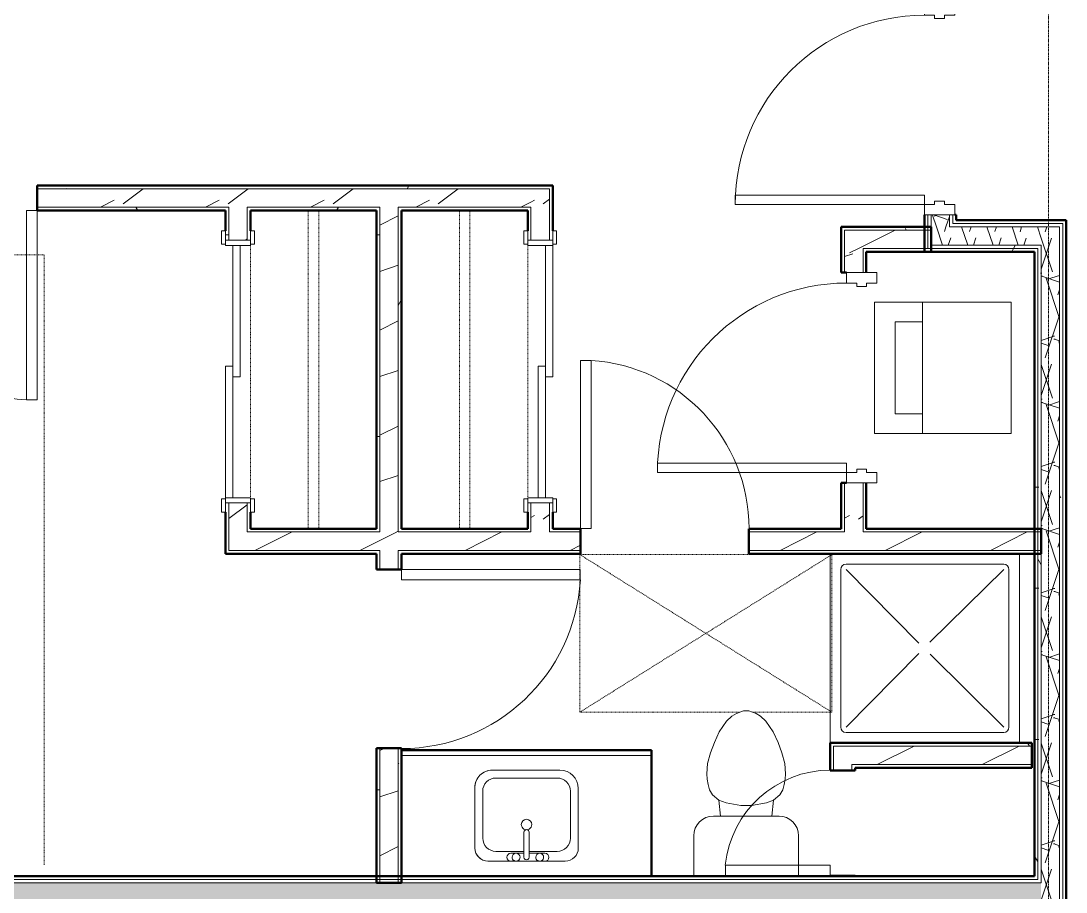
# Model space of a CAD drawing. Extents: x -4294 to -464, y 9706 to 12475.
# Drawn here: x -3676.9 to -3478, y 10838.2 to 11003.9 of the extents above; entities that cross this region are included whole.
import ezdxf

# ---------------------------------------------------------------- set-up
doc = ezdxf.new("R2010")
doc.units = 0
doc.linetypes.add('Dash', pattern=[0.25, 0.125, -0.125])
doc.linetypes.add('Grid Line 1_2_', pattern=[0.875, 0.5, -0.125, 0.125, -0.125])
for name, color, linetype, lineweight in [('0-1', 7, 'Continuous', 5), ('0-2', 50, 'Continuous', 13), ('A-DOOR', 31, 'Continuous', 13), ('A-DOOR-1', 7, 'Continuous', 9), ('A-DOOR-2', 90, 'Continuous', 20), ('A-DOOR-5', 31, 'Continuous', 20), ('A-DOOR-6', 31, 'Continuous', 9), ('A-DOOR-FRAM', 31, 'Continuous', 20), ('A-DOOR-FRAM-1', 90, 'Continuous', 20), ('A-GENM-HDLN-1', 7, 'Dash', 9), ('A-WALL', 113, 'Continuous', 13), ('A-WALL-2', 250, 'Continuous', 50), ('A-WALL-3', 50, 'Continuous', 13), ('A-WALL-PATT-1', 7, 'Continuous', 9), ('A-WALL-PATT-2', 8, 'Continuous', 9), ('A-WALL-PATT-5', 111, 'Continuous', 9), ('I-FURN-1', 7, 'Continuous', 9), ('I-FURN-HDLN-1', 7, 'Dash', 9), ('I-WALL-1', 2, 'Continuous', 50), ('P-SANR-FIXT-1', 7, 'Continuous', 9), ('Q-CASE-1', 250, 'Continuous', 50), ('Q-CASE-2', 7, 'Continuous', 9), ('Q-CASE-HDLN-1', 7, 'Dash', 9), ('S-GRID-1', 1, 'Grid Line 1_2_', 9)]:
    doc.layers.add(name, color=color, linetype=linetype, lineweight=lineweight)
pattern_1 = [(0, (0, 0), (38.4, 9.6), [1.584, -27.216, 1.584, -27.216, -153.6]), (0, (0, 0), (38.4, 9.6), [-57.6, 1.584, -56.016, 1.584, -27.216, -67.2]), (0, (0, 0), (38.4, 9.6), [-144, 1.584, -17.616, 1.584, -46.416]), (120, (14.4, 4.8), (-27.513844, 28.4553755), [1.584, -27.216, 1.584, -27.216, -153.6]), (120, (14.4, 4.8), (-27.513844, 28.4553755), [-57.6, 1.584, -56.016, 1.584, -27.216, -67.2]), (120, (14.4, 4.8), (-27.513844, 28.4553755), [-144, 1.584, -17.616, 1.584, -46.416]), (240, (19.2, 24), (-10.886156, -38.0553755), [1.584, -27.216, 1.584, -27.216, -153.6]), (240, (19.2, 24), (-10.886156, -38.0553755), [-57.6, 1.584, -56.016, 1.584, -27.216, -67.2]), (240, (19.2, 24), (-10.886156, -38.0553755), [-144, 1.584, -17.616, 1.584, -46.416])]
pattern_2 = [(216.87, (7.997, 19.992), (59.9755286, 39.9843071), [9.996, -89.964]), (206.565, (19.992, 13.994), (-19.991807, -19.992219), [22.352, -22.352]), (198.435, (19.992, 3.998), (-39.983821, -19.991955), [12.644, -50.576])]
pattern_3 = [(161.57, (0.6, 0.6), (-4.80033747, -0.00041462), [0, -34.152, 3.792, 0]), (18.43, (-0.6, 0.6), (-4.80033747, 0.00041462), [0, -34.152, 3.792, 0]), (108.43, (0.6, 0.6), (2.39913218, -12.00105099), [11.382, -26.562]), (71.57, (-0.6, 0.6), (2.39913218, 12.00105099), [11.382, -26.562])]

# ---------------------------------------------------------------- blocks, each defined once
blk = doc.blocks.new('Single-Flush - 32_ x 84_-1372863-FLOOR PLAN - 2ND FLOOR')
at = {"layer": 'A-DOOR-1'}
blk.add_arc((16, -2.38), 32.07, 180, 266.4241, dxfattribs=at)
at = {"layer": 'A-DOOR-2'}
for p, q in [((14, -2.38), (14, -34.38)), ((16, -2.38), (14, -2.38)), ((16, -2.38), (16, -34.38)), ((16, -34.38), (14, -34.38))]:
    blk.add_line(p, q, dxfattribs=at)
blk = doc.blocks.new('Stacked Washer and Dryer - 26_x25_ - Private-1352637-FLOOR PLAN - 2ND FLOOR')
at = {"layer": 'P-SANR-FIXT-1'}
for p, q in [((0, 12.5), (26, 12.5)), ((0, 12.5), (0, -12.5)), ((16.90625, 12.5), (16.90625, -12.5)), ((26, 12.5), (26, -12.5)), ((16.90625, 8.75), (22.09375, 8.75)), ((22.09375, 8.75), (22.09375, -8.75)), ((22.09375, -8.75), (16.90625, -8.75)), ((26, -12.5), (0, -12.5))]:
    blk.add_line(p, q, dxfattribs=at)
blk = doc.blocks.new('Single-Flush - 36_ x 84_-1372824-FLOOR PLAN - 2ND FLOOR')
at = {"layer": 'A-DOOR-1'}
blk.add_arc((18, -2.38), 36.07, 180, 266.8211, dxfattribs=at)
at = {"layer": 'A-DOOR-2'}
for p, q in [((16, -2.38), (16, -38.39)), ((18, -2.38), (16, -2.38)), ((18, -2.38), (18, -38.39)), ((18, -38.39), (16, -38.39))]:
    blk.add_line(p, q, dxfattribs=at)
blk = doc.blocks.new('Single-Flush - 34_ x 84_-1372834-FLOOR PLAN - 2ND FLOOR')
at = {"layer": 'A-DOOR-1'}
blk.add_arc((17, -2.38), 34.07, 180, 266.6343, dxfattribs=at)
at = {"layer": 'A-DOOR-2'}
for p, q in [((15, -2.38), (15, -36.38)), ((17, -2.38), (15, -2.38)), ((17, -2.38), (17, -36.38)), ((17, -36.38), (15, -36.38))]:
    blk.add_line(p, q, dxfattribs=at)
blk = doc.blocks.new('Door-Passage-Single-Flush - 36_ x 80_-1699788-FLOOR PLAN - 2ND FLOOR')
at = {"layer": 'A-DOOR-1'}
blk.add_arc((18, -1.625), 36, 180, 270, dxfattribs=at)
at = {"layer": 'A-DOOR-2'}
for p, q in [((16.25, -1.625), (18, -1.625)), ((16.25, -37.625), (16.25, -1.625)), ((18, -1.625), (18, -37.625)), ((18, -37.625), (16.25, -37.625))]:
    blk.add_line(p, q, dxfattribs=at)
at = {"layer": 'A-DOOR-FRAM-1'}
for p, q in [((-20, 4.125), (-18, 4.125)), ((-20, -1.625), (-20, 4.125)), ((-18, 4.125), (-18, 2.1875)), ((18, 4.125), (20, 4.125)), ((18, 2.1875), (18, 4.125)), ((20, 4.125), (20, -1.625)), ((-18, 2.1875), (-17.375, 2.1875)), ((-17.375, 2.1875), (-17.375, 0.3125)), ((17.375, 2.1875), (18, 2.1875)), ((17.375, 0.3125), (17.375, 2.1875)), ((-18, 0.3125), (-18, -1.625)), ((-17.375, 0.3125), (-18, 0.3125)), ((18, 0.3125), (17.375, 0.3125)), ((18, -1.625), (18, 0.3125)), ((-18, -1.625), (-20, -1.625)), ((20, -1.625), (18, -1.625))]:
    blk.add_line(p, q, dxfattribs=at)
blk = doc.blocks.new('M_Sink Vanity-Square - 500 x 440mm-1352614-FLOOR PLAN - 2ND FLOOR')
at = {"layer": 'P-SANR-FIXT-1'}
for p, q in [((7.96, 7.09), (-6.72, 7.09)), ((7.96, 7.09), (-6.72, 7.09)), ((3.62, 7.09), (-2.88, 7.09)), ((0.12, 6.33), (0.12, 1.59)), ((1.12, 6.33), (1.12, 1.59)), ((-9.22, 4.59), (-9.22, -6.73)), ((-9.22, 4.59), (-9.22, -6.73)), ((0.12, 5.22), (-5.22, 5.22)), ((-2.88, 5.59), (0.12, 5.59)), ((1.12, 5.59), (3.62, 5.59)), ((6.46, 5.22), (1.12, 5.22)), ((10.46, -6.91), (10.46, 4.59)), ((10.46, -6.91), (10.46, 4.59)), ((-7.72, 2.72), (-7.72, -6.23)), ((8.96, -6.23), (8.96, 2.72)), ((-5.22, -8.73), (6.46, -8.73)), ((-5.72, -10.23), (7.14, -10.23)), ((-5.72, -10.23), (7.14, -10.23))]:
    blk.add_line(p, q, dxfattribs=at)
for centre, radius, start, end in [((-6.72, 4.59), 2.5, 90, 180), ((-6.72, 4.59), 2.5, 90, 180), ((-2.88, 6.34), 0.75, 90, 270), ((-1.88, 6.34), 0.75, 360, 180), ((-1.88, 6.34), 0.75, 180, 0), ((0.62, 6.33), 0.5, 360, 180), ((2.62, 6.34), 0.75, 360, 180), ((2.62, 6.34), 0.75, 180, 360), ((3.62, 6.34), 0.75, 270, 90), ((7.96, 4.59), 2.5, 0, 90), ((7.96, 4.59), 2.5, 360, 90), ((-5.22, 2.72), 2.5, 90, 180), ((6.46, 2.72), 2.5, 0, 90), ((0.62, 0.13), 1, 360, 180), ((0.62, 0.13), 1, 180, 0), ((0.62, 1.59), 0.5, 180, 0), ((-5.72, -6.73), 3.5, 180, 270), ((-5.72, -6.73), 3.5, 180, 270), ((-5.22, -6.23), 2.5, 180, 270), ((6.46, -6.23), 2.5, 270, 0), ((7.14, -6.91), 3.32, 270, 360), ((7.14, -6.91), 3.32, 270, 0)]:
    blk.add_arc(centre, radius, start, end, dxfattribs=at)
blk = doc.blocks.new('OD_CW_Base Cabinet - OD_CW_Base Cabinet-1870313-FLOOR PLAN - 2ND FLOOR')
at = {"layer": 'Q-CASE-1'}
for p, q in [((0.74, 0), (48.31, 0)), ((48.31, 0), (48.31, -24))]:
    blk.add_line(p, q, dxfattribs=at)
at = {"layer": 'Q-CASE-2'}
for p, q in [((0.74, 0), (48.31, 0)), ((48.31, -1), (0.74, -1)), ((0.74, -1), (48.31, -1)), ((48.31, 0), (48.31, -1)), ((48.31, -1), (48.31, -24))]:
    blk.add_line(p, q, dxfattribs=at)
blk = doc.blocks.new('Toilet-Domestic-3D - Toilet-Domestic-3D-V7-FLOOR PLAN - 2ND FLOOR')
at = {"layer": 'P-SANR-FIXT-1'}
for p, q in [((-1.87, 11.5), (-0.5, 12)), ((-0.5, 12), (0.5, 12)), ((0.5, 12), (1.87, 11.5)), ((-5.13, 8), (-3.74, 10)), ((-3.74, 10), (-2.74, 11)), ((-2.74, 11), (-1.87, 11.5)), ((1.87, 11.5), (2.74, 11)), ((2.74, 11), (3.74, 10)), ((3.74, 10), (5.13, 8)), ((-6.06, 6), (-5.13, 8)), ((5.13, 8), (6.06, 6)), ((-6.79, 4), (-6.06, 6)), ((6.06, 6), (6.79, 4)), ((-7.33, 1.99), (-6.79, 4)), ((6.79, 4), (7.33, 1.99)), ((-7.5, 0), (-7.33, 1.99)), ((7.33, 1.99), (7.5, 0)), ((-7.41, -1), (-7.5, 0)), ((-7.24, -2), (-7.41, -1)), ((7.41, -1), (7.24, -2)), ((7.5, 0), (7.41, -1)), ((-6.97, -3), (-7.24, -2)), ((-6.4, -4), (-6.97, -3)), ((6.97, -3), (6.4, -4)), ((7.24, -2), (6.97, -3)), ((-5.21, -5), (-6.4, -4)), ((-3.84, -5.5), (-5.21, -5)), ((-4.86, -8.02), (-5.21, -5)), ((-1, -6), (-3.84, -5.5)), ((3.84, -5.5), (1, -6)), ((5.21, -5), (3.84, -5.5)), ((4.86, -8.02), (5.21, -5)), ((6.4, -4), (5.21, -5)), ((1, -6), (-1, -6)), ((6.25, -8.02), (-6.25, -8.02)), ((-9.98, -11.75), (-9.98, -19.48)), ((9.98, -19.48), (9.98, -11.75))]:
    blk.add_line(p, q, dxfattribs=at)
for centre, start, end in [((-6.25, -11.75), 90, 180), ((6.25, -11.75), 0, 90)]:
    blk.add_arc(centre, 3.73, start, end, dxfattribs=at)
blk = doc.blocks.new('Shower Base-3D - 36_ x 36_-V9-FLOOR PLAN - 2ND FLOOR')
at = {"layer": 'P-SANR-FIXT-1'}
for p, q in [((-18, 18), (-18, -18)), ((18, -18), (18, 18)), ((-15, 16), (15, 16)), ((-16, -15), (-16, 15)), ((-1.12, 1), (-15, 15)), ((0.97, 1.14), (15, 15)), ((16, 15), (16, -15)), ((-1.13, -0.98), (-15, -15)), ((1.01, -1.11), (15, -15)), ((15, -16), (-15, -16))]:
    blk.add_line(p, q, dxfattribs=at)
for centre, start, end in [((-15, 15), 90, 180), ((15, 15), 360, 90), ((-15, -15), 180, 270), ((15, -15), 270, 0)]:
    blk.add_arc(centre, 1, start, end, dxfattribs=at)
blk = doc.blocks.new('OD_CW_Closet - OD_CW_Closet-1901942-FLOOR PLAN - 2ND FLOOR')
at = {"layer": 'Q-CASE-HDLN-1'}
for p, q in [((0.74, -24), (0.74, 0)), ((0.74, 0), (61.26, 0)), ((61.26, 0), (61.26, -24)), ((0.74, -11), (61.26, -11)), ((0.74, -13), (61.26, -13)), ((3.89, -24), (0.74, -24)), ((54.64, -24), (6.64, -24)), ((61.26, -24), (57.39, -24))]:
    blk.add_line(p, q, dxfattribs=at)
blk = doc.blocks.new('ADA Clearances - 30_x48_-1721371-FLOOR PLAN - 2ND FLOOR')
at = {"layer": 'A-GENM-HDLN-1'}
for p, q in [((15, -24), (-15, 24)), ((-15, -24), (15, 24)), ((15, 24), (-15, 24)), ((-15, 24), (-15, -24)), ((15, 8.9), (15, 24)), ((15, -24), (15, 6.44)), ((-15, -24), (15, -24))]:
    blk.add_line(p, q, dxfattribs=at)
blk = doc.blocks.new('Single-Flush - CLOSET-1720256-FLOOR PLAN - 2ND FLOOR')
at = {"layer": 'A-DOOR-1'}
blk.add_arc((10, -2.38), 20.07, 180, 264.2799, dxfattribs=at)
at = {"layer": 'A-DOOR-2'}
for p, q in [((8, -2.38), (8, -22.34)), ((10, -2.38), (8, -2.38)), ((10, -2.38), (10, -22.34)), ((10, -22.34), (8, -22.34))]:
    blk.add_line(p, q, dxfattribs=at)
blk = doc.blocks.new('Bed-Standard - King 78_ x 80_-V8-FLOOR PLAN - 2ND FLOOR')
at = {"layer": 'I-FURN-1'}
for p, q in [((49.69, 38.2), (-28.31, 38.2)), ((-28.31, 38.2), (-28.31, -41.8)), ((49.69, -41.8), (49.69, 38.2)), ((-25.31, 36.2), (-25.31, 24.2)), ((-25.31, 36.2), (46.69, 36.2)), ((46.69, 36.2), (46.69, 24.2)), ((49.69, 24.2), (-28.31, 17.63)), ((-25.31, 24.2), (46.69, 24.2)), ((-28.31, -41.8), (49.69, -41.8))]:
    blk.add_line(p, q, dxfattribs=at)
at = {"layer": 'I-FURN-HDLN-1'}
for p, q in [((-64.31, 38.2), (-64.31, -77.8)), ((73.69, -77.8), (73.69, 38.2)), ((-64.31, -77.8), (73.69, -77.8))]:
    blk.add_line(p, q, dxfattribs=at)
blk = doc.blocks.new('FOLDING_SLIDING CLOSET - 48_ x 80_-1372832-FLOOR PLAN - 2ND FLOOR')
at = {"layer": 'A-DOOR-1'}
for p, q in [((-24.25, 3), (-26.75, 3)), ((-26.75, 3), (-26.75, 2.25)), ((-26.75, 2.25), (-24.25, 2.25)), ((-24.25, 2.25), (-24.25, 3)), ((26.75, 3), (24.25, 3)), ((24.25, 3), (24.25, 2.25)), ((24.25, 2.25), (26.75, 2.25)), ((26.75, 2.25), (26.75, 3)), ((-24.25, -2.5), (-26.75, -2.5)), ((-26.75, -2.5), (-26.75, -3.25)), ((-26.75, -3.25), (-24.25, -3.25)), ((-24.25, -3.25), (-24.25, -2.5)), ((26.75, -2.5), (24.25, -2.5)), ((24.25, -2.5), (24.25, -3.25)), ((24.25, -3.25), (26.75, -3.25)), ((26.75, -3.25), (26.75, -2.5))]:
    blk.add_line(p, q, dxfattribs=at)
at = {"layer": 'A-DOOR-2'}
for p, q in [((1, 2.25), (-24, 2.25)), ((-24, 2.25), (-24, 0.87)), ((1, 0.87), (1, 2.25)), ((-24, 0.87), (1, 0.87)), ((24, 0.87), (-1, 0.87)), ((-1, 0.87), (-1, -0.5)), ((24, -0.5), (24, 0.87)), ((-1, -0.5), (24, -0.5))]:
    blk.add_line(p, q, dxfattribs=at)
at = {"layer": 'A-DOOR-FRAM-1'}
for p, q in [((-24, 2.25), (-25, 2.25)), ((-25, 2.25), (-25, -2.5)), ((-24, -2.5), (-24, 2.25)), ((24, 2.25), (24, -2.5)), ((25, 2.25), (24, 2.25)), ((25, -2.5), (25, 2.25)), ((-25, -2.5), (-24, -2.5)), ((24, -2.5), (25, -2.5))]:
    blk.add_line(p, q, dxfattribs=at)
blk = doc.blocks.new('OD_CW_Closet - OD_CW_Closet-1902250-FLOOR PLAN - 2ND FLOOR')
at = {"layer": 'Q-CASE-HDLN-1'}
for p, q in [((3.89, 24), (0.74, 24)), ((0.74, 24), (0.74, 0)), ((54.64, 24), (6.64, 24)), ((61.26, 24), (57.39, 24)), ((61.26, 0), (61.26, 24)), ((0.74, 13), (61.26, 13)), ((0.74, 11), (61.26, 11)), ((0.74, 0), (61.26, 0))]:
    blk.add_line(p, q, dxfattribs=at)
blk = doc.blocks.new('CTR - 1st Phase - Unit Layouts_rvt-1-FLOOR PLAN - 2ND FLOOR')
at = {"layer": 'A-WALL-PATT-1'}
h = blk.add_hatch(dxfattribs=at)
h.set_pattern_fill('FP_1', color=256, style=0, pattern_type=2)
h.set_pattern_definition(pattern_1)
h.paths.add_polyline_path([(-3718.9, 10971.96), (-3709.8, 10971.96), (-3709.8, 10972.59), (-3852.47, 10972.59), (-3852.47, 10971.96), (-3780.55, 10971.96)], flags=0)
h.paths.add_polyline_path([(-3579.8, 10971.96), (-3576.3, 10971.96), (-3576.3, 10972.59), (-3673.8, 10972.59), (-3673.8, 10971.96), (-3580.42, 10971.96)], flags=0)
h = blk.add_hatch(dxfattribs=at)
h.set_pattern_fill('FP_1', color=256, style=0, pattern_type=2)
h.set_pattern_definition(pattern_1)
h.paths.add_polyline_path([(-3851.85, 10967.84), (-3709.8, 10967.84), (-3709.8, 10968.46), (-3852.47, 10968.46), (-3852.47, 10967.84)], flags=0)
h.paths.add_polyline_path([(-3637.92, 10967.84), (-3637.3, 10967.84), (-3637.3, 10968.46), (-3673.8, 10968.46), (-3673.8, 10967.84), (-3670.29, 10967.84)], flags=0)
h.paths.add_polyline_path([(-3633.17, 10967.84), (-3608.55, 10967.84), (-3608.55, 10968.46), (-3633.8, 10968.46), (-3633.8, 10967.84)], flags=0)
h.paths.add_polyline_path([(-3605.05, 10967.84), (-3580.42, 10967.84), (-3580.42, 10968.46), (-3605.05, 10968.46)], flags=0)
h = blk.add_hatch(dxfattribs=at)
h.set_pattern_fill('FP_1', color=256, style=0, pattern_type=2)
h.set_pattern_definition(pattern_1)
h.paths.add_polyline_path([(-3637.3, 10902.56), (-3637.3, 10912.21), (-3637.92, 10912.21), (-3637.92, 10902.56)], flags=0)
h.paths.add_polyline_path([(-3637.3, 10962.21), (-3637.3, 10967.84), (-3637.92, 10967.84), (-3637.92, 10962.21)], flags=0)
h = blk.add_hatch(dxfattribs=at)
h.set_pattern_fill('FP_1', color=256, style=0, pattern_type=2)
h.set_pattern_definition(pattern_1)
h.paths.add_polyline_path([(-3609.14, 10841.19), (-3608.55, 10841.19), (-3608.55, 10865.56), (-3609.17, 10865.56), (-3609.17, 10841.19)], flags=0)
h.paths.add_polyline_path([(-3609.17, 10899.56), (-3608.55, 10899.56), (-3608.55, 10902.56), (-3609.17, 10902.56), (-3609.17, 10902.45)], flags=0)
h.paths.add_polyline_path([(-3609.17, 10907.31), (-3608.55, 10907.31), (-3608.55, 10967.84), (-3609.17, 10967.84), (-3609.17, 10910.21)], flags=0)
h = blk.add_hatch(dxfattribs=at)
h.set_pattern_fill('FP_1', color=256, style=0, pattern_type=2)
h.set_pattern_definition(pattern_1)
h.paths.add_polyline_path([(-3605.05, 10841.19), (-3604.42, 10841.19), (-3604.42, 10865.56), (-3605.05, 10865.56), (-3605.05, 10847.93)], flags=0)
h.paths.add_polyline_path([(-3604.42, 10899.56), (-3604.42, 10902.56), (-3605.05, 10902.56), (-3605.05, 10899.56)], flags=0)
h.paths.add_polyline_path([(-3604.42, 10907.31), (-3604.42, 10967.84), (-3605.05, 10967.84), (-3605.05, 10907.31)], flags=0)
h = blk.add_hatch(dxfattribs=at)
h.set_pattern_fill('FP_1', color=256, style=0, pattern_type=2)
h.set_pattern_definition(pattern_1)
h.paths.add_polyline_path([(-3520.75, 10964.11), (-3503.67, 10964.11), (-3503.67, 10964.74), (-3520.75, 10964.74)], flags=0)
h = blk.add_hatch(dxfattribs=at)
h.set_pattern_fill('FP_1', color=256, style=0, pattern_type=2)
h.set_pattern_definition(pattern_1)
h.paths.add_polyline_path([(-3522.22, 10865.94), (-3484.47, 10865.94), (-3484.47, 10866.56), (-3522.85, 10866.56), (-3522.85, 10865.94)], flags=0)
at = {"layer": 'A-WALL-PATT-2'}
h = blk.add_hatch(dxfattribs=at)
h.set_pattern_fill('FP_2', color=256, style=0, pattern_type=2)
h.set_pattern_definition(pattern_2)
h.paths.add_polyline_path([(-3852.47, 10968.46), (-3709.8, 10968.46), (-3709.8, 10971.96), (-3852.47, 10971.96)], flags=0)
h.paths.add_polyline_path([(-3637.3, 10968.46), (-3579.8, 10968.48), (-3579.8, 10971.96), (-3673.8, 10971.96), (-3673.8, 10968.46), (-3670.29, 10968.46)], flags=0)
h = blk.add_hatch(dxfattribs=at)
h.set_pattern_fill('FP_2', color=256, style=0, pattern_type=2)
h.set_pattern_definition(pattern_2)
h.paths.add_polyline_path([(-3576.3, 10906.69), (-3576.3, 10912.21), (-3579.8, 10912.21), (-3579.8, 10906.69)], flags=0)
h.paths.add_polyline_path([(-3577.05, 10962.21), (-3576.3, 10962.21), (-3576.3, 10971.96), (-3579.8, 10971.96), (-3579.8, 10962.21)], flags=0)
h = blk.add_hatch(dxfattribs=at)
h.set_pattern_fill('FP_2', color=256, style=0, pattern_type=2)
h.set_pattern_definition(pattern_2)
h.paths.add_polyline_path([(-3633.8, 10903.19), (-3633.8, 10912.21), (-3637.3, 10912.21), (-3637.3, 10903.19)], flags=0)
h.paths.add_polyline_path([(-3635.17, 10962.21), (-3633.8, 10962.21), (-3633.8, 10968.46), (-3637.3, 10968.46), (-3637.3, 10962.21), (-3636.55, 10962.21)], flags=0)
h = blk.add_hatch(dxfattribs=at)
h.set_pattern_fill('FP_2', color=256, style=0, pattern_type=2)
h.set_pattern_definition(pattern_2)
h.paths.add_polyline_path([(-3608.55, 10841.19), (-3605.05, 10841.19), (-3605.05, 10865.56), (-3608.55, 10865.56), (-3608.55, 10847.93)], flags=0)
h.paths.add_polyline_path([(-3605.05, 10899.56), (-3605.05, 10903.19), (-3608.55, 10903.19), (-3608.55, 10899.56)], flags=0)
h.paths.add_polyline_path([(-3605.05, 10906.69), (-3605.05, 10968.46), (-3608.55, 10968.46), (-3608.55, 10906.69)], flags=0)
h = blk.add_hatch(dxfattribs=at)
h.set_pattern_fill('FP_2', color=256, style=0, pattern_type=2)
h.set_pattern_definition(pattern_2)
h.paths.add_polyline_path([(-3520.12, 10960.61), (-3503.62, 10960.61), (-3503.67, 10964.11), (-3520.12, 10964.11)], flags=0)
h = blk.add_hatch(dxfattribs=at)
h.set_pattern_fill('FP_2', color=256, style=0, pattern_type=2)
h.set_pattern_definition(pattern_2)
h.paths.add_polyline_path([(-3516.62, 10906.69), (-3516.62, 10916.03), (-3520.12, 10916.03), (-3520.12, 10906.69)], flags=0)
h.paths.add_polyline_path([(-3517.81, 10956.03), (-3516.62, 10956.03), (-3516.62, 10960.61), (-3520.12, 10960.61), (-3520.12, 10956.03), (-3519.75, 10956.03)], flags=0)
h = blk.add_hatch(dxfattribs=at)
h.set_pattern_fill('FP_2', color=256, style=0, pattern_type=2)
h.set_pattern_definition(pattern_2)
h.paths.add_polyline_path([(-3633.8, 10903.19), (-3570.37, 10903.19), (-3570.37, 10906.69), (-3633.8, 10906.67), (-3633.8, 10903.21)], flags=0)
h.paths.add_polyline_path([(-3488.41, 10903.19), (-3482.72, 10903.19), (-3482.72, 10906.69), (-3538.37, 10906.69), (-3538.37, 10903.19), (-3494.91, 10903.19)], flags=0)
h = blk.add_hatch(dxfattribs=at)
h.set_pattern_fill('FP_2', color=256, style=0, pattern_type=2)
h.set_pattern_definition(pattern_2)
h.paths.add_polyline_path([(-3518.72, 10862.44), (-3484.47, 10862.44), (-3484.47, 10865.94), (-3522.22, 10865.94), (-3522.22, 10862.44)], flags=0)
at = {"layer": 'A-WALL-2'}
for p, q in [((-3580.42, 10972.59), (-3673.8, 10972.59)), ((-3673.8, 10972.59), (-3673.8, 10967.84)), ((-3576.3, 10972.59), (-3580.42, 10972.59)), ((-3575.67, 10972.59), (-3576.3, 10972.59)), ((-3575.67, 10963.96), (-3575.67, 10972.59)), ((-3673.8, 10967.84), (-3637.92, 10967.84)), ((-3637.92, 10967.84), (-3637.92, 10963.96)), ((-3633.17, 10967.84), (-3609.17, 10967.84)), ((-3633.17, 10963.96), (-3633.17, 10967.84)), ((-3609.17, 10967.84), (-3609.17, 10907.31)), ((-3604.42, 10967.84), (-3580.42, 10967.84)), ((-3604.42, 10907.31), (-3604.42, 10967.84)), ((-3580.42, 10967.84), (-3580.42, 10963.96)), ((-3503.62, 10964.74), (-3520.75, 10964.74)), ((-3520.75, 10964.74), (-3520.75, 10964.11)), ((-3520.75, 10964.11), (-3520.75, 10959.99)), ((-3503.62, 10959.99), (-3503.62, 10964.74)), ((-3520.75, 10959.99), (-3520.75, 10956.03)), ((-3516, 10959.99), (-3503.62, 10959.99)), ((-3516, 10956.03), (-3516, 10959.99)), ((-3520.75, 10956.03), (-3519.75, 10956.03)), ((-3519.75, 10916.03), (-3520.75, 10916.03)), ((-3520.75, 10916.03), (-3520.75, 10907.31)), ((-3516, 10907.31), (-3516, 10916.03)), ((-3637.92, 10910.46), (-3637.92, 10902.56)), ((-3633.17, 10907.31), (-3633.17, 10910.46)), ((-3580.42, 10910.46), (-3580.42, 10907.31)), ((-3575.67, 10907.31), (-3575.67, 10910.46)), ((-3609.17, 10907.31), (-3633.17, 10907.31)), ((-3580.42, 10907.31), (-3604.42, 10907.31)), ((-3570.37, 10907.31), (-3575.67, 10907.31)), ((-3570.37, 10902.56), (-3570.37, 10907.31)), ((-3520.75, 10907.31), (-3538.37, 10907.31)), ((-3538.37, 10907.31), (-3538.37, 10902.56)), ((-3482.72, 10907.31), (-3516, 10907.31)), ((-3482.72, 10902.56), (-3482.72, 10907.31)), ((-3637.92, 10902.56), (-3637.3, 10902.56)), ((-3637.3, 10902.56), (-3633.17, 10902.56)), ((-3633.17, 10902.56), (-3609.17, 10902.56)), ((-3609.17, 10902.56), (-3609.17, 10899.56)), ((-3604.42, 10902.56), (-3570.37, 10902.56)), ((-3604.42, 10899.56), (-3604.42, 10902.56)), ((-3538.37, 10902.56), (-3482.72, 10902.56)), ((-3609.17, 10899.56), (-3604.42, 10899.56)), ((-3609.17, 10865.56), (-3609.17, 10839.94)), ((-3604.42, 10865.56), (-3609.17, 10865.56)), ((-3604.42, 10839.94), (-3604.42, 10865.56)), ((-3484.47, 10866.56), (-3522.85, 10866.56)), ((-3522.85, 10866.56), (-3522.85, 10865.94)), ((-3522.85, 10865.94), (-3522.85, 10861.81)), ((-3484.47, 10861.81), (-3484.47, 10866.56)), ((-3522.85, 10861.81), (-3522.85, 10861.31)), ((-3518.1, 10861.81), (-3484.47, 10861.81)), ((-3518.1, 10861.31), (-3518.1, 10861.81)), ((-3522.85, 10861.31), (-3518.1, 10861.31)), ((-3609.17, 10839.94), (-3604.42, 10839.94)), ((-3522.85, 10841.31), (-3522.85, 10841.19)), ((-3518.1, 10841.31), (-3522.85, 10841.31)), ((-3522.85, 10841.19), (-3518.1, 10841.19)), ((-3518.1, 10841.19), (-3518.1, 10841.31))]:
    blk.add_line(p, q, dxfattribs=at)
at = {"layer": 'A-WALL-3'}
for p, q in [((-3580.42, 10971.96), (-3673.8, 10971.96)), ((-3580.42, 10971.96), (-3579.8, 10971.96)), ((-3579.8, 10971.96), (-3576.3, 10971.96)), ((-3576.3, 10971.96), (-3576.3, 10962.21)), ((-3637.3, 10968.46), (-3673.8, 10968.46)), ((-3637.3, 10968.46), (-3637.3, 10967.84)), ((-3637.3, 10967.84), (-3637.3, 10962.21)), ((-3608.55, 10968.46), (-3633.8, 10968.46)), ((-3633.8, 10968.46), (-3633.8, 10967.84)), ((-3633.8, 10967.84), (-3633.8, 10962.21)), ((-3608.55, 10968.46), (-3608.55, 10967.84)), ((-3608.55, 10907.31), (-3608.55, 10967.84)), ((-3580.42, 10968.46), (-3605.05, 10968.46)), ((-3605.05, 10967.84), (-3605.05, 10968.46)), ((-3605.05, 10907.31), (-3605.05, 10967.84)), ((-3580.42, 10968.46), (-3579.8, 10968.46)), ((-3579.8, 10968.46), (-3579.8, 10962.21)), ((-3520.12, 10964.11), (-3503.62, 10964.11)), ((-3520.12, 10960.61), (-3520.12, 10964.11)), ((-3520.12, 10959.99), (-3520.12, 10960.61)), ((-3520.12, 10959.99), (-3520.12, 10956.03)), ((-3516.62, 10960.61), (-3503.62, 10960.61)), ((-3516.62, 10959.99), (-3516.62, 10960.61)), ((-3516.62, 10959.99), (-3516.62, 10956.03)), ((-3520.12, 10916.03), (-3520.12, 10907.31)), ((-3516.62, 10916.03), (-3516.62, 10907.31)), ((-3637.3, 10912.21), (-3637.3, 10903.19)), ((-3633.8, 10912.21), (-3633.8, 10906.69)), ((-3579.8, 10912.21), (-3579.8, 10907.31)), ((-3576.3, 10912.21), (-3576.3, 10907.31)), ((-3608.55, 10906.69), (-3608.55, 10907.31)), ((-3608.55, 10907.31), (-3608.55, 10906.69)), ((-3605.05, 10907.31), (-3605.05, 10906.69)), ((-3605.05, 10906.69), (-3605.05, 10907.31)), ((-3579.8, 10906.69), (-3579.8, 10907.31)), ((-3576.3, 10906.69), (-3576.3, 10907.31)), ((-3520.12, 10906.69), (-3520.12, 10907.31)), ((-3516.62, 10906.69), (-3516.62, 10907.31)), ((-3633.17, 10906.69), (-3633.8, 10906.69)), ((-3633.17, 10906.69), (-3608.55, 10906.69)), ((-3605.05, 10906.69), (-3579.8, 10906.69)), ((-3576.3, 10906.69), (-3570.37, 10906.69)), ((-3538.37, 10906.69), (-3520.12, 10906.69)), ((-3516.62, 10906.69), (-3482.72, 10906.69)), ((-3633.8, 10903.19), (-3637.3, 10903.19)), ((-3633.17, 10903.19), (-3633.8, 10903.19)), ((-3633.17, 10903.19), (-3608.55, 10903.19)), ((-3608.55, 10902.56), (-3608.55, 10903.19)), ((-3608.55, 10903.19), (-3608.55, 10902.56)), ((-3605.05, 10903.19), (-3605.05, 10902.56)), ((-3605.05, 10903.19), (-3570.37, 10903.19)), ((-3605.05, 10902.56), (-3605.05, 10903.19)), ((-3538.37, 10903.19), (-3482.72, 10903.19)), ((-3608.55, 10899.56), (-3608.55, 10902.56)), ((-3605.05, 10899.56), (-3605.05, 10902.56)), ((-3608.55, 10839.94), (-3608.55, 10865.56)), ((-3605.05, 10839.94), (-3605.05, 10865.56)), ((-3522.22, 10865.94), (-3484.47, 10865.94)), ((-3522.22, 10862.44), (-3522.22, 10865.94)), ((-3522.22, 10861.81), (-3522.22, 10862.44)), ((-3522.22, 10861.31), (-3522.22, 10861.81)), ((-3518.72, 10862.44), (-3518.72, 10861.81)), ((-3518.72, 10862.44), (-3484.47, 10862.44)), ((-3518.72, 10861.81), (-3518.72, 10862.44)), ((-3518.72, 10861.31), (-3518.72, 10861.81)), ((-3522.22, 10841.19), (-3522.22, 10841.31)), ((-3518.72, 10841.19), (-3518.72, 10841.31))]:
    blk.add_line(p, q, dxfattribs=at)
at = {"layer": '0-2'}
for name, p in [('Single-Flush - 36_ x 84_-1372824-FLOOR PLAN - 2ND FLOOR', (-3691.8, 10970.21)), ('Shower Base-3D - 36_ x 36_-V9-FLOOR PLAN - 2ND FLOOR', (-3504.85, 10884.56)), ('Toilet-Domestic-3D - Toilet-Domestic-3D-V7-FLOOR PLAN - 2ND FLOOR', (-3538.85, 10860.67)), ('OD_CW_Base Cabinet - OD_CW_Base Cabinet-1870313-FLOOR PLAN - 2ND FLOOR', (-3605.16, 10865.19))]:
    blk.add_blockref(name, p, dxfattribs=at)
for name, p, rotation in [('OD_CW_Closet - OD_CW_Closet-1902250-FLOOR PLAN - 2ND FLOOR', (-3609.17, 10906.58), 90.00000000003098), ('OD_CW_Closet - OD_CW_Closet-1901942-FLOOR PLAN - 2ND FLOOR', (-3604.42, 10906.58), 89.99999999996905), ('FOLDING_SLIDING CLOSET - 48_ x 80_-1372832-FLOOR PLAN - 2ND FLOOR', (-3635.67, 10937.21), 89.99999999997272), ('FOLDING_SLIDING CLOSET - 48_ x 80_-1372832-FLOOR PLAN - 2ND FLOOR', (-3577.92, 10937.21), 270.0000000000273), ('Bed-Standard - King 78_ x 80_-V8-FLOOR PLAN - 2ND FLOOR', (-3736.75, 10881.58), 180), ('Door-Passage-Single-Flush - 36_ x 80_-1699788-FLOOR PLAN - 2ND FLOOR', (-3518.12, 10936.03), 270.000000000028), ('Stacked Washer and Dryer - 26_x25_ - Private-1352637-FLOOR PLAN - 2ND FLOOR', (-3488.41, 10937.92), 180), ('Single-Flush - 32_ x 84_-1372863-FLOOR PLAN - 2ND FLOOR', (-3554.37, 10904.94), 180), ('ADA Clearances - 30_x48_-1721371-FLOOR PLAN - 2ND FLOOR', (-3546.52, 10887.4), 269.9999999999994), ('Single-Flush - 34_ x 84_-1372834-FLOOR PLAN - 2ND FLOOR', (-3606.8, 10882.56), 90.0000000000212), ('M_Sink Vanity-Square - 500 x 440mm-1352614-FLOOR PLAN - 2ND FLOOR', (-3580.02, 10851.16), 180), ('Single-Flush - CLOSET-1720256-FLOOR PLAN - 2ND FLOOR', (-3520.47, 10851.31), 269.9999999999947)]:
    blk.add_blockref(name, p, dxfattribs=dict(at, rotation=rotation))
blk = doc.blocks.new('CTR - 1st Phase - Shell_rvt-1-FLOOR PLAN - 2ND FLOOR')
at = {"layer": 'S-GRID-1'}
blk.add_line((-3481.32, 9836.18), (-3481.32, 12413.74), dxfattribs=at)
blk = doc.blocks.new('HOLLOW METAL - UNIT DOOR-1960771-FLOOR PLAN - 2ND FLOOR')
at = {"layer": 'A-DOOR-5'}
for p, q in [((16.25, -3.25), (18, -3.25)), ((16.25, -39.25), (16.25, -3.25)), ((18, -3.25), (18, -39.25)), ((18, -39.25), (16.25, -39.25))]:
    blk.add_line(p, q, dxfattribs=at)
at = {"layer": 'A-DOOR-6'}
blk.add_arc((18, -3.25), 36, 180, 270, dxfattribs=at)
at = {"layer": 'A-DOOR-FRAM'}
for p, q in [((-20, 2.5), (-18, 2.5)), ((-20, -3.25), (-20, 2.5)), ((-18, 2.5), (-18, 0.5625)), ((18, 2.5), (20, 2.5)), ((18, 0.5625), (18, 2.5)), ((20, 2.5), (20, -3.25)), ((-18, 0.5625), (-17.375, 0.5625)), ((-17.375, 0.5625), (-17.375, -1.3125)), ((17.375, 0.5625), (18, 0.5625)), ((17.375, -1.3125), (17.375, 0.5625)), ((-18, -1.3125), (-18, -3.25)), ((-17.375, -1.3125), (-18, -1.3125)), ((18, -1.3125), (17.375, -1.3125)), ((18, -3.25), (18, -1.3125)), ((-18, -3.25), (-20, -3.25)), ((20, -3.25), (18, -3.25))]:
    blk.add_line(p, q, dxfattribs=at)

msp = doc.modelspace()

# ---------------------------------------------------------------- hatches: boundary and pattern name
at = {"layer": 'A-WALL-PATT-5'}
h = msp.add_hatch(dxfattribs=at)
h.set_pattern_fill('FP_1', color=256, style=0, pattern_type=2)
h.set_pattern_definition(pattern_1)
h.paths.add_polyline_path([(-3504.2987, 10964.7394), (-3503.6737, 10964.7394), (-3503.6737, 10966.9894), (-3504.2987, 10966.9894), (-3504.2987, 10965.8108)], flags=0)
h.paths.add_polyline_path([(-3503.6737, 11006.9894), (-3503.6737, 11031.9394), (-3504.2987, 11031.9196), (-3504.2987, 11006.9894)], flags=0)
h = msp.add_hatch(dxfattribs=at)
h.set_pattern_fill('FP_41', color=256, style=0, pattern_type=2)
h.set_pattern_definition(pattern_3)
h.paths.add_polyline_path([(-3503.6237, 10964.7394), (-3500.1737, 10964.7394), (-3500.1737, 10966.9894), (-3503.6737, 10966.9894), (-3503.6737, 10964.7394)], flags=0)
h.paths.add_polyline_path([(-3500.1737, 11006.9894), (-3500.2124, 11028.4394), (-3503.6737, 11028.4394), (-3503.6737, 11006.9894), (-3501.1112, 11006.9894)], flags=0)
h = msp.add_hatch(dxfattribs=at)
h.set_pattern_fill('FP_1', color=256, style=0, pattern_type=2)
h.set_pattern_definition(pattern_1)
h.paths.add_polyline_path([(-3478.5987, 10711.0144), (-3478.5987, 10965.3644), (-3479.2237, 10965.3644), (-3479.2237, 10711.0144)], flags=0)
h = msp.add_hatch(dxfattribs=at)
h.set_pattern_fill('FP_1', color=256, style=0, pattern_type=2)
h.set_pattern_definition(pattern_1)
h.paths.add_polyline_path([(-3478.5972, 10710.3894), (-3477.9737, 10710.3894), (-3477.9737, 10965.9894), (-3478.5987, 10965.9894), (-3478.5987, 10710.3894)], flags=0)
h = msp.add_hatch(dxfattribs=at)
h.set_pattern_fill('FP_41', color=256, style=0, pattern_type=2)
h.set_pattern_definition(pattern_3)
h.paths.add_polyline_path([(-3482.7237, 10961.2394), (-3482.7237, 10964.7394), (-3503.6737, 10964.7394), (-3503.6737, 10961.2394), (-3483.3487, 10961.2394)], flags=0)
h = msp.add_hatch(dxfattribs=at)
h.set_pattern_fill('FP_41', color=256, style=0, pattern_type=2)
h.set_pattern_definition(pattern_3)
h.paths.add_polyline_path([(-3482.7056, 10711.6394), (-3479.2237, 10711.6394), (-3479.2237, 10964.7394), (-3482.7237, 10964.7394), (-3482.7237, 10711.6394)], flags=0)
h = msp.add_hatch(dxfattribs=at)
h.set_pattern_fill('FP_1', color=256, style=0, pattern_type=2)
h.set_pattern_definition(pattern_1)
h.paths.add_polyline_path([(-3483.3487, 10960.6144), (-3483.3487, 10961.2394), (-3503.6237, 10961.2378), (-3503.6237, 10960.6144), (-3483.9737, 10960.6144)], flags=0)
h = msp.add_hatch(dxfattribs=at)
h.set_pattern_fill('FP_1', color=256, style=0, pattern_type=2)
h.set_pattern_definition(pattern_1)
h.paths.add_polyline_path([(-3483.3455, 10715.1394), (-3482.7237, 10715.1394), (-3482.7237, 10769.6894), (-3483.3487, 10769.6894), (-3483.3487, 10715.1394)], flags=0)
h.paths.add_polyline_path([(-3483.0244, 10773.1894), (-3482.7237, 10773.1894), (-3482.7237, 10836.4394), (-3483.3487, 10836.4394), (-3483.3487, 10773.1894)], flags=0)
h.paths.add_polyline_path([(-3482.7237, 10839.9394), (-3482.7237, 10903.1894), (-3483.3487, 10903.1894), (-3483.3487, 10839.9394)], flags=0)
h.paths.add_polyline_path([(-3482.7237, 10906.6894), (-3482.7237, 10961.2394), (-3483.3487, 10961.2394), (-3483.3487, 10906.6894), (-3483.0063, 10906.6894)], flags=0)
h = msp.add_hatch(dxfattribs=at)
h.set_pattern_fill('FP_1', color=256, style=0, pattern_type=2)
h.set_pattern_definition(pattern_1)
h.paths.add_polyline_path([(-3483.9737, 10959.9894), (-3483.9737, 10960.6144), (-3504.2987, 10960.6144), (-3504.8992, 10959.9894), (-3491.1168, 10959.9894)], flags=0)
h = msp.add_hatch(dxfattribs=at)
h.set_pattern_fill('FP_1', color=256, style=0, pattern_type=2)
h.set_pattern_definition(pattern_1)
h.paths.add_polyline_path([(-3483.3487, 10715.7644), (-3483.3487, 10769.6894), (-3483.9737, 10769.6894), (-3483.9737, 10715.7644)], flags=0)
h.paths.add_polyline_path([(-3483.6493, 10773.1894), (-3483.3487, 10773.1894), (-3483.3487, 10835.8144), (-3483.9737, 10835.8144), (-3483.9737, 10773.1894)], flags=0)
h.paths.add_polyline_path([(-3483.9737, 10840.5644), (-3483.3487, 10840.5655), (-3483.3487, 10903.1894), (-3483.9737, 10903.1894), (-3483.9737, 10841.1894)], flags=0)
h.paths.add_polyline_path([(-3483.3487, 10906.6894), (-3483.3487, 10960.6144), (-3483.9737, 10960.6144), (-3483.9737, 10906.6894), (-3483.6309, 10906.6894)], flags=0)
h = msp.add_hatch(dxfattribs=at)
h.set_pattern_fill('FP_1', color=256, style=0, pattern_type=2)
h.set_pattern_definition(pattern_1)
h.paths.add_polyline_path([(-3852.4737, 10840.5644), (-3483.9737, 10840.5644), (-3483.9737, 10841.1894), (-3852.4737, 10841.1894)], flags=0)
h = msp.add_hatch(dxfattribs=at)
h.set_pattern_fill('FP_1', color=256, style=0, pattern_type=2)
h.set_pattern_definition(pattern_1)
h.paths.add_polyline_path([(-3560.0286, 10839.9394), (-3483.3487, 10839.9394), (-3483.3487, 10840.5644), (-3852.4737, 10840.5644), (-3852.4737, 10839.9394), (-3587.5932, 10839.9394)], flags=0)
h = msp.add_hatch(dxfattribs=at)
h.set_pattern_fill('FP_41', color=256, style=0, pattern_type=2)
h.set_pattern_definition(pattern_3)
h.paths.add_polyline_path([(-3504.8992, 10836.4394), (-3482.7237, 10836.4394), (-3482.7237, 10839.9394), (-3852.4737, 10839.9394), (-3852.4737, 10836.4394), (-3532.4639, 10836.4394)], flags=0)

# ---------------------------------------------------------------- linework, layer by layer
at = {"layer": 'A-WALL'}
for p, q in [((-3504.2987, 10960.6144), (-3504.2987, 10966.9894)), ((-3503.6737, 10961.2394), (-3503.6737, 10966.9894)), ((-3500.1737, 10964.7394), (-3500.1737, 10966.9894)), ((-3499.5487, 10965.3644), (-3499.5487, 10966.9894)), ((-3499.5487, 10965.3644), (-3478.5987, 10965.3644)), ((-3478.5987, 10711.0144), (-3478.5987, 10965.3644)), ((-3500.1737, 10964.7394), (-3479.2237, 10964.7394)), ((-3479.2237, 10711.6394), (-3479.2237, 10964.7394)), ((-3503.6737, 10961.2394), (-3482.7237, 10961.2394)), ((-3482.7237, 10839.9394), (-3482.7237, 10961.2394)), ((-3504.2987, 10960.6144), (-3483.3487, 10960.6144)), ((-3483.3487, 10840.5644), (-3483.3487, 10960.6144)), ((-3483.3487, 10840.5644), (-3852.4737, 10840.5644)), ((-3482.7237, 10839.9394), (-3852.4737, 10839.9394))]:
    msp.add_line(p, q, dxfattribs=at)
at = {"layer": 'I-WALL-1'}
for p, q in [((-3504.9237, 10966.9894), (-3504.9237, 10959.9894)), ((-3498.9237, 10966.9894), (-3499.1737, 10966.9894)), ((-3498.9237, 10965.9894), (-3498.9237, 10966.9894)), ((-3477.9737, 10965.9894), (-3498.9237, 10965.9894)), ((-3477.9737, 10710.3894), (-3477.9737, 10965.9894)), ((-3504.9237, 10959.9894), (-3483.9737, 10959.9894)), ((-3483.9737, 10959.9894), (-3483.9737, 10841.1894)), ((-3483.9737, 10841.1894), (-3852.4737, 10841.1894))]:
    msp.add_line(p, q, dxfattribs=at)

# ---------------------------------------------------------------- block references
at = {"layer": '0-1'}
for name in ['CTR - 1st Phase - Shell_rvt-1-FLOOR PLAN - 2ND FLOOR', 'CTR - 1st Phase - Unit Layouts_rvt-1-FLOOR PLAN - 2ND FLOOR']:
    msp.add_blockref(name, (0, 0), dxfattribs=at)
at = {"layer": 'A-DOOR', "rotation": 270.0000000000022}
msp.add_blockref('HOLLOW METAL - UNIT DOOR-1960771-FLOOR PLAN - 2ND FLOOR', (-3501.6737, 10986.9894), dxfattribs=at)

doc.saveas('drawing.dxf')
